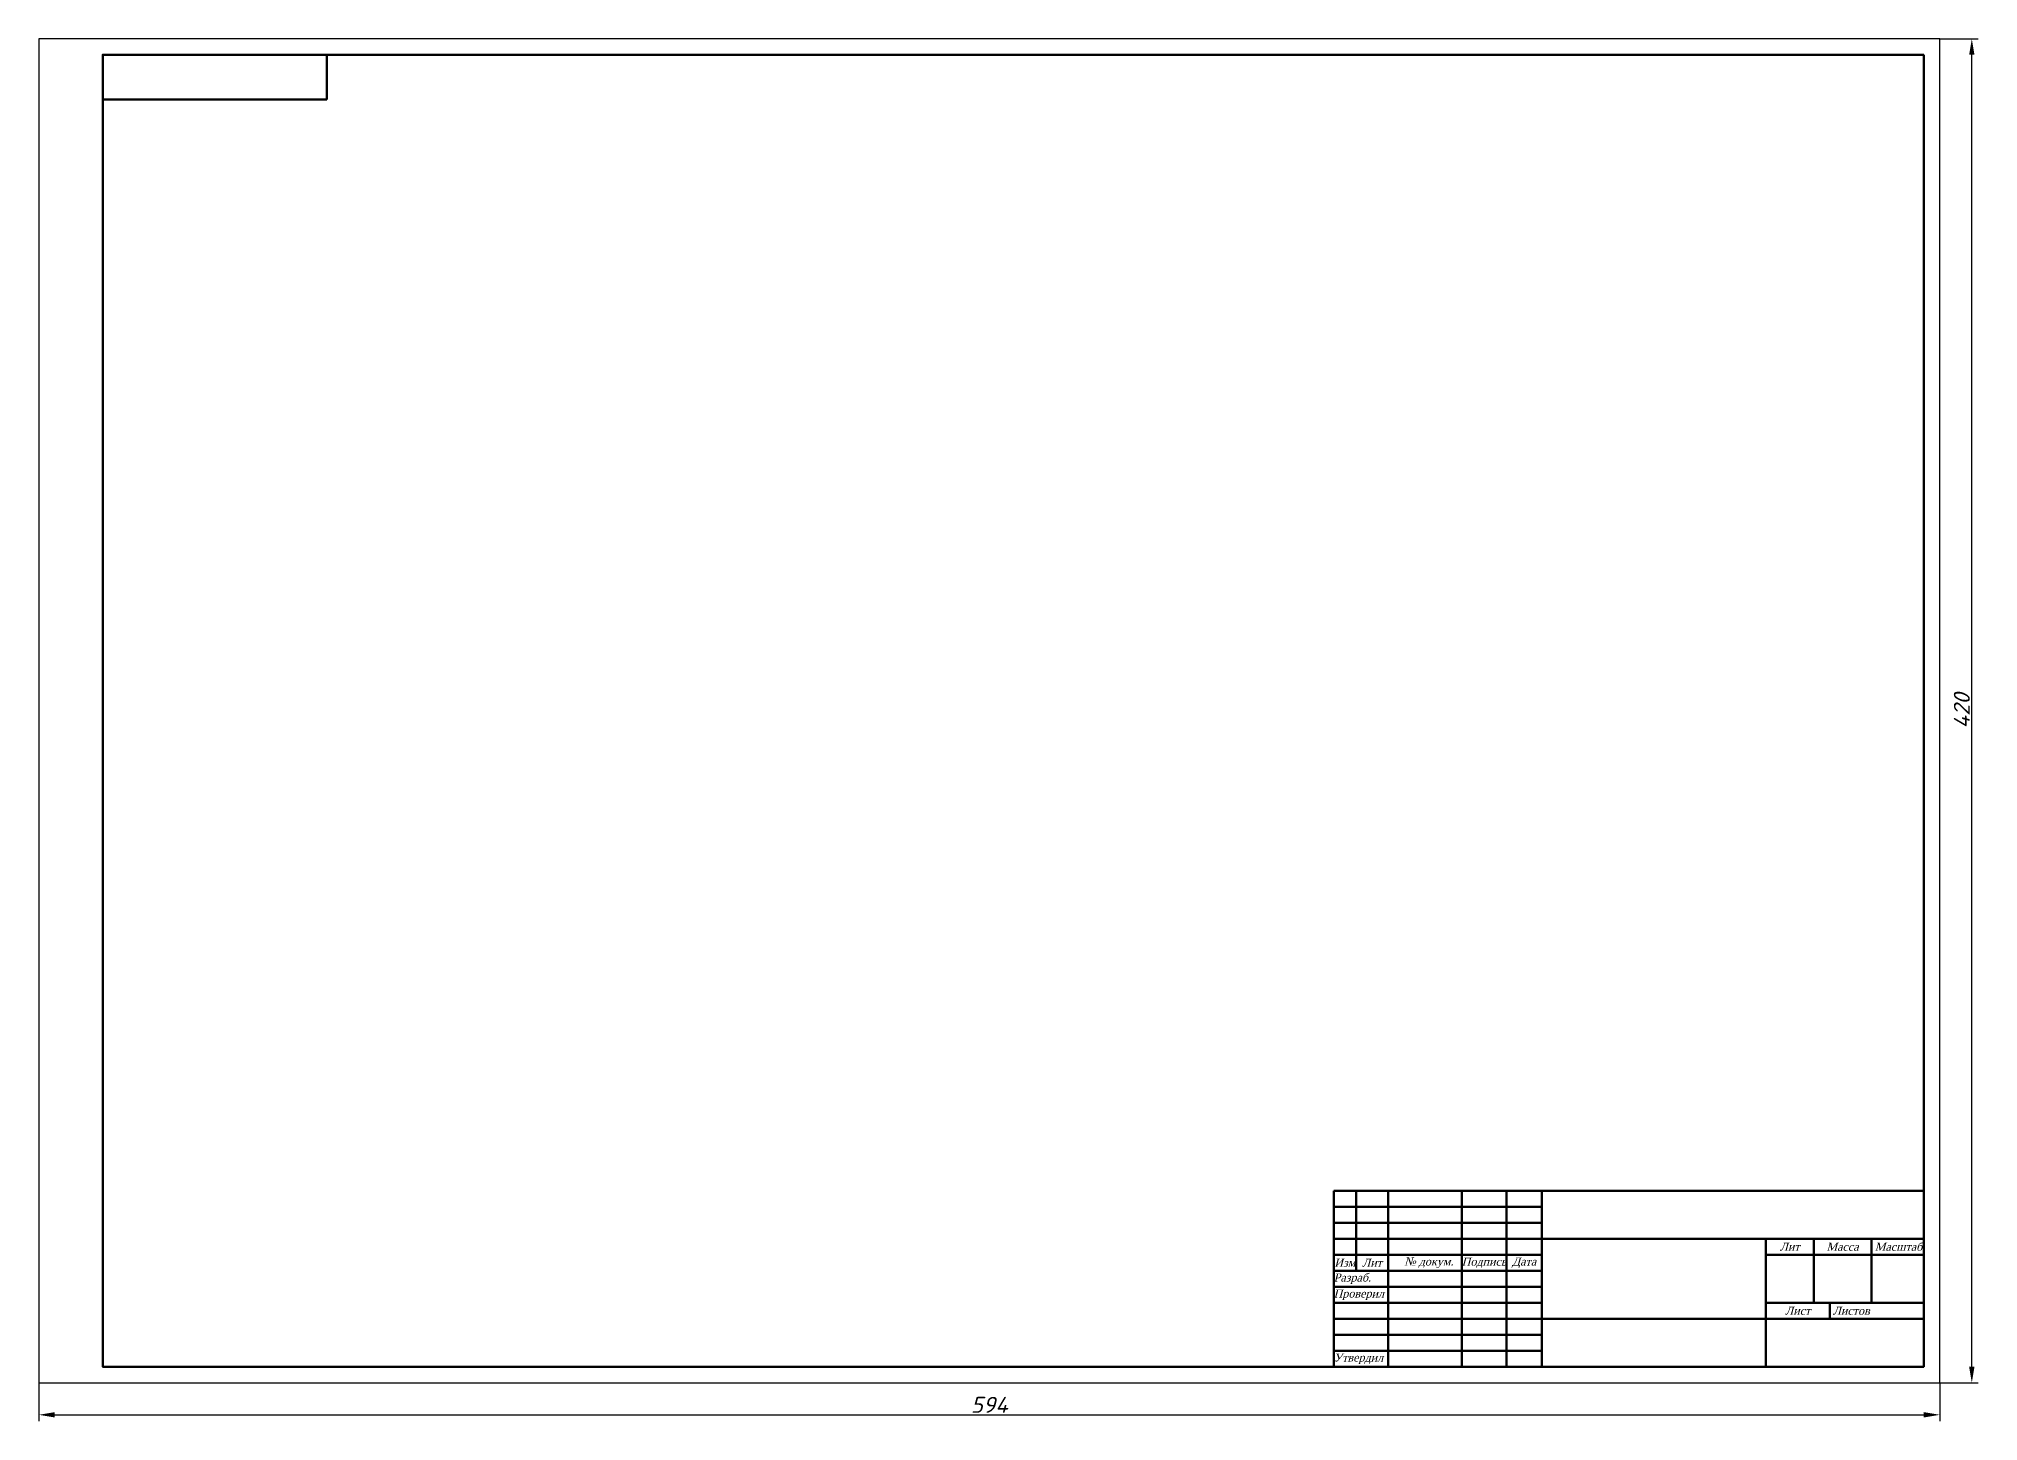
# Model space of a CAD drawing. Header units: millimetres. Extents: x -470 to 906, y -12 to 420.
# Drawn here: x 300 to 906, y -12 to 420 of the extents above; entities that cross this region are included whole.
import ezdxf

# ---------------------------------------------------------------- set-up
doc = ezdxf.new("R2010")
doc.units = ezdxf.units.MM
doc.layers.add('Основная сплошная', color=170, linetype='Continuous', lineweight=60)
doc.layers.add('Размеры', color=12, linetype='Continuous', lineweight=25)
doc.styles.add('Надписи', font='times.ttf', dxfattribs={"oblique": 15})
doc.styles.add('Размеры', font='romans.shx', dxfattribs={"oblique": 15, "height": 5})
doc.dimstyles.new('ISO-25', dxfattribs={"dimtxt": 5, "dimasz": 5, "dimexe": 2, "dimexo": 0, "dimtad": 1, "dimtoh": 1, "dimdec": 0, "dimdsep": 46, "dimtxsty": 'Размеры', "dimcen": 2.5, "dimadec": 0, "dimazin": 0, "dimtfac": 1, "dimtdec": 0, "dimtmove": 0, "dimatfit": 0, "dimfxl": 1, "dimarcsym": 0})

# ---------------------------------------------------------------- blocks, each defined once
blk = doc.blocks.new('*D10')
at = {"layer": 'Defpoints', "color": 0, "transparency": 16777216}
for p in [(300, 0), (894, 0), (894, -10)]:
    blk.add_point(p, dxfattribs=at)
at = {"layer": 'Размеры', "color": 0, "lineweight": -2, "transparency": 16777216}
for p, q in [((300, 0), (300, -12)), ((894, 0), (894, -12)), ((305, -10), (889, -10))]:
    blk.add_line(p, q, dxfattribs=at)
at = {"layer": 'Размеры', "color": 0, "transparency": 16777216}
for points in [[(305, -9.17), (305, -10.83), (300, -10)], [(889, -9.17), (889, -10.83), (894, -10)]]:
    blk.add_solid(points, dxfattribs=at)
at = {"layer": 'Размеры', "color": 0, "transparency": 16777216, "insert": (597, -6.88), "char_height": 5, "attachment_point": 5, "style": 'Размеры'}
blk.add_mtext('594', dxfattribs=at)
blk = doc.blocks.new('*D11')
at = {"layer": 'Defpoints', "color": 0, "transparency": 16777216}
for p in [(894, 420), (904, 420), (894, 0)]:
    blk.add_point(p, dxfattribs=at)
at = {"layer": 'Размеры', "color": 0, "lineweight": -2, "transparency": 16777216}
for p, q in [((894, 420), (906, 420)), ((904, 5), (904, 415)), ((894, 0), (906, 0))]:
    blk.add_line(p, q, dxfattribs=at)
at = {"layer": 'Размеры', "color": 0, "transparency": 16777216}
for points in [[(903.17, 415), (904.83, 415), (904, 420)], [(903.17, 5), (904.83, 5), (904, 0)]]:
    blk.add_solid(points, dxfattribs=at)
at = {"layer": 'Размеры', "color": 0, "transparency": 16777216, "insert": (900.88, 210), "char_height": 5, "attachment_point": 5, "rotation": 90, "style": 'Размеры'}
blk.add_mtext('420', dxfattribs=at)

msp = doc.modelspace()

# ---------------------------------------------------------------- linework, layer by layer
for p, q in [((894, 420), (300, 420)), ((300, 420), (300, 0)), ((894, 0), (894, 420)), ((300, 0), (894, 0))]:
    msp.add_line(p, q)
at = {"layer": 'Основная сплошная'}
for p, q in [((390, 401), (390, 415)), ((390, 401), (320, 401)), ((704.61, 60), (704.61, 5)), ((704.61, 60), (889, 60)), ((704.61, 55), (769.61, 55)), ((711.61, 60), (711.61, 35)), ((721.61, 60), (721.61, 5)), ((744.61, 60), (744.61, 5)), ((758.61, 60), (758.61, 5)), ((769.61, 60), (769.61, 5)), ((704.61, 50), (769.61, 50)), ((704.61, 45), (769.61, 45)), ((769.61, 45), (889, 45)), ((839.61, 5), (839.61, 45)), ((854.61, 45), (854.61, 25.08)), ((872.61, 45), (872.61, 25)), ((704.61, 40), (769.61, 40)), ((889, 40), (839.61, 40)), ((704.61, 35), (769.61, 35)), ((704.61, 30), (769.61, 30)), ((704.61, 25), (769.61, 25)), ((889, 25), (839.61, 25)), ((859.61, 20), (859.61, 25)), ((704.61, 20), (769.61, 20)), ((769.61, 20), (889, 20)), ((704.61, 15), (769.61, 15)), ((704.61, 10), (769.61, 10))]:
    msp.add_line(p, q, dxfattribs=at)
msp.add_lwpolyline([(889, 415), (889, 5), (320, 5), (320, 415), (889, 415)], dxfattribs=at)

# ---------------------------------------------------------------- texts
at = {"char_height": 2.5, "style": 'Надписи'}
for s, width, insert, attachment_point in [('Лит', 15, (847.11, 42.5), 5), ('Масса', 18, (863.61, 42.5), 5), ('Масштаб', 17, (881.11, 42.5), 5), ('Изм', 7, (708.11, 37.5), 5), ('Лит', 10, (716.61, 37.5), 5), ('\\pi-7.5,l10,t10;№ докум.', 23, (733.11, 37.5), 5), ('Подпись', 14, (751.61, 37.5), 5), ('Дата', 11, (764.11, 37.5), 5), ('Разраб.', 17, (704.61, 32.5), 4), ('Проверил', 17, (704.61, 27.5), 4), ('Лист', 20, (849.61, 22.5), 5), (' Листов', 30, (859.61, 22.5), 4), ('Утвердил', 17, (704.61, 7.5), 4)]:
    msp.add_mtext_dynamic_manual_height_columns(s, width=width, gutter_width=12.5, heights=[0], dxfattribs=dict(at, insert=insert, attachment_point=attachment_point))

# ---------------------------------------------------------------- dimensions: what is measured, and where the dimension line sits
at = {"layer": 'Размеры'}
dim = msp.add_linear_dim(base=(904, 420), p1=(894, 0), p2=(894, 420), angle=90, dimstyle='ISO-25', dxfattribs=at)
dim.commit()
dim.dimension.update_dxf_attribs({"geometry": '*D11', "text_midpoint": (900.88, 210)})
dim = msp.add_linear_dim(base=(894, -10), p1=(300, 0), p2=(894, 0), dimstyle='ISO-25', dxfattribs=at)
dim.commit()
dim.dimension.update_dxf_attribs({"geometry": '*D10', "text_midpoint": (597, -6.88)})

doc.saveas('drawing.dxf')
